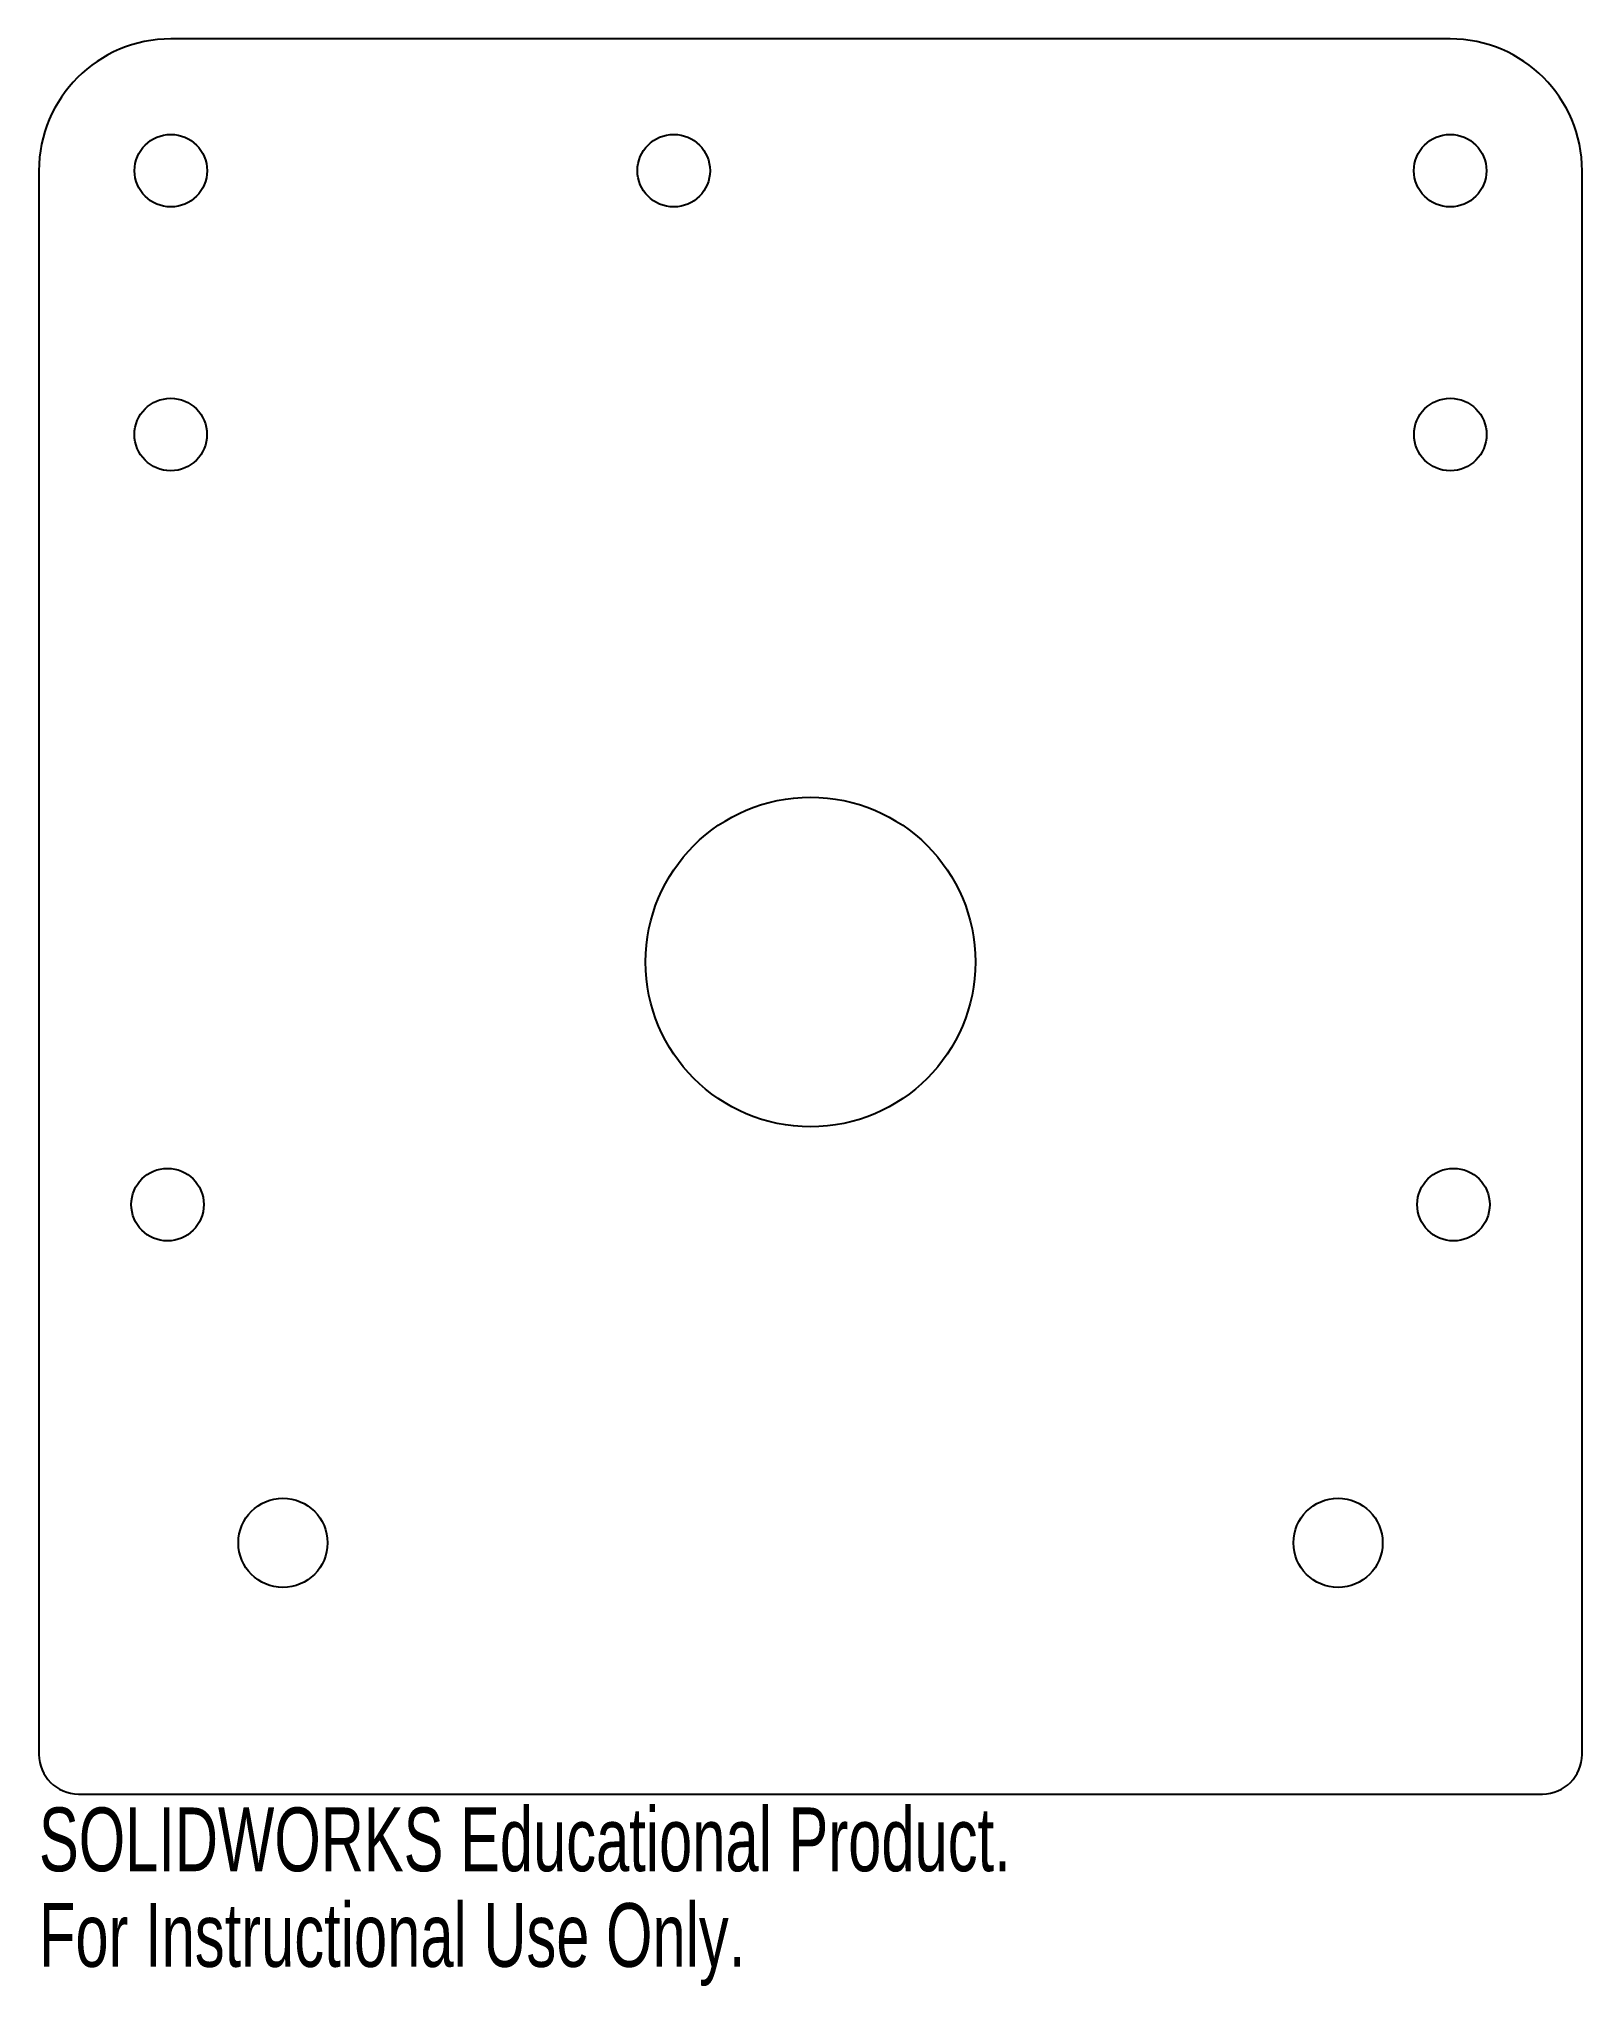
# Model space of a CAD drawing. Header units: millimetres. Extents: x -58 to 59, y -78 to 70.
import ezdxf

# ---------------------------------------------------------------- set-up
doc = ezdxf.new("R2010")
doc.units = ezdxf.units.MM
doc.styles.add('SLDTEXTSTYLE0', font='TXT', dxfattribs={"width": 0.7})

msp = doc.modelspace()

# ---------------------------------------------------------------- linework, layer by layer
at = {"color": 7, "linetype": 'Continuous', "lineweight": 25}
for p, q in [((48.5, 70), (-48.5, 70)), ((-58.5, 60), (-58.5, -60.1)), ((58.5, -60.1), (58.5, 60)), ((-55.5, -63.1), (55.5, -63.1))]:
    msp.add_line(p, q, dxfattribs=at)
for centre, radius in [((-48.5, 60.01), 2.75), ((-10.37, 60.01), 2.75), ((48.5, 60.01), 2.75), ((-48.51, 40), 2.75), ((48.51, 40), 2.75), ((0, 0), 12.5), ((-48.75, -18.4), 2.75), ((48.75, -18.4), 2.75), ((-40, -44.05), 3.38), ((40, -44.05), 3.38)]:
    msp.add_circle(centre, radius, dxfattribs=at)
for centre, radius, start, end in [((-48.5, 60), 10, 90, 180), ((48.5, 60), 10, 0, 90), ((-55.5, -60.1), 3, 180, 270), ((55.5, -60.1), 3, 270, 0)]:
    msp.add_arc(centre, radius, start, end, dxfattribs=at)

# ---------------------------------------------------------------- texts
at = {"color": 7, "linetype": 'Continuous', "char_height": 4.8336, "attachment_point": 1, "style": 'SLDTEXTSTYLE0'}
for s, insert in [('SOLIDWORKS Educational Product.', (-58.5, -64.12)), ('For Instructional Use Only.', (-58.5, -71.37))]:
    msp.add_mtext(s, dxfattribs=dict(at, insert=insert))

doc.saveas('drawing.dxf')
